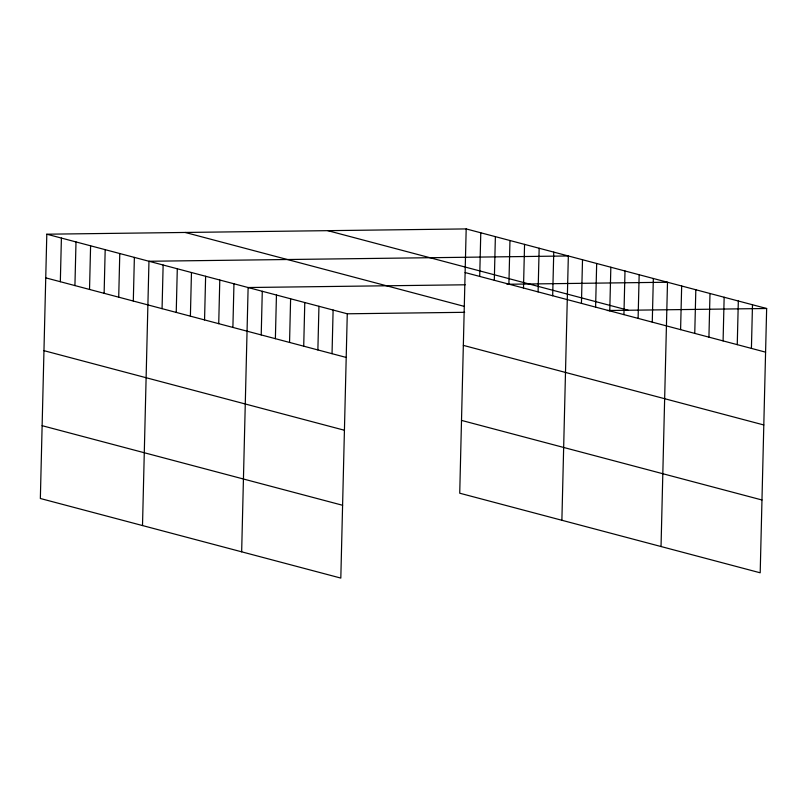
<?xml version="1.0" encoding="UTF-8"?>
<svg xmlns="http://www.w3.org/2000/svg" width="807" height="807" viewBox="0 0 807 807"><rect width="100%" height="100%" fill="white"/><g stroke="black" fill="none" stroke-linecap="round" stroke-linejoin="round"><path stroke-width="1.21" d="M46.806 234.201L40.35 498.494L340.816 578.084L347.272 313.792L46.806 234.201L466.184 228.916L766.65 308.506L760.194 572.799L459.728 493.208L466.184 228.916M60.333 281.714L61.403 238.065M74.93 285.587L75.999 241.939M89.527 289.451L90.596 245.802M104.123 293.314L105.182 249.666M118.71 297.178L119.779 253.529M133.306 301.041L134.376 257.403M142.506 525.559L148.962 261.266L568.34 255.97L561.884 520.263M162.066 308.667L163.135 265.019M176.229 312.42L177.298 268.771M190.391 316.173L191.461 272.524M204.554 319.925L205.624 276.276M218.727 323.678L219.786 280.029M232.89 327.42L233.959 283.782M241.656 551.827L248.122 287.524L465.185 284.79M261.216 334.925L262.285 291.277M275.379 338.678L276.448 295.029M289.552 342.43L290.611 298.782M303.714 346.183L304.784 302.534M317.877 349.935L318.947 306.287M332.04 353.688L333.109 310.039M479.711 276.428L480.78 232.779M494.308 280.291L495.377 236.643M508.904 284.155L509.963 240.506M523.491 288.018L524.56 244.37M538.087 291.892L539.157 248.243M552.684 295.755L553.753 252.107M581.443 303.371L582.513 259.723M595.606 307.124L596.676 263.475M609.769 310.877L610.838 267.228M623.932 314.629L625.001 270.981M638.105 318.382L639.164 274.733M652.268 322.134L653.337 278.486M661.034 546.531L667.5 282.238L506.978 284.266M680.594 329.639L681.663 285.991M694.756 333.392L695.826 289.743M708.929 337.144L709.989 293.496M723.092 340.897L724.151 297.248M737.255 344.65L738.324 301.001M751.418 348.402L752.487 304.753M347.272 313.792L464.661 312.309M607.358 310.513L766.65 308.506M327.793 230.661L628.26 310.251M465.125 272.554L765.581 352.155M185.207 232.456L464.418 306.418M463.339 345.376L763.805 424.966M45.747 277.85L346.203 357.44M461.503 420.397L761.969 499.987M43.961 350.662L344.428 430.252M42.125 425.682L342.592 505.273"/></g></svg>
